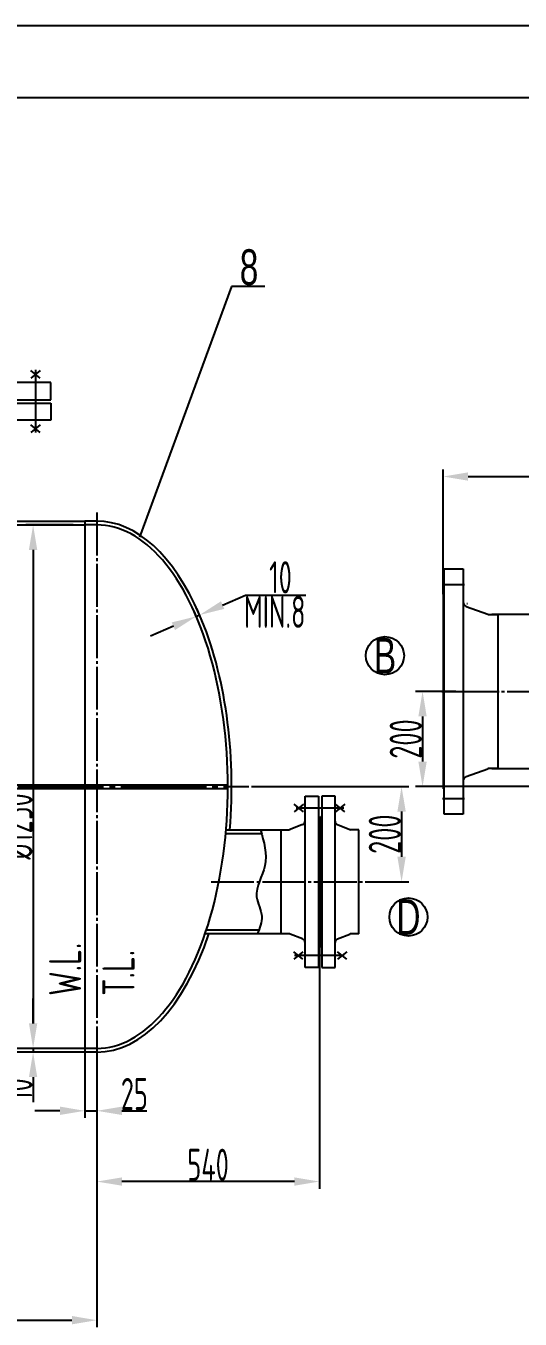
# Model space of a CAD drawing. Header units: millimetres. Extents: x 46644 to 124135, y -32003 to -3110.
# Drawn here: x 62187 to 63225, y -5828 to -3110 of the extents above; entities that cross this region are included whole.
import ezdxf
from ezdxf.enums import TextEntityAlignment as Align

# ---------------------------------------------------------------- set-up
doc = ezdxf.new("R2010")
doc.units = ezdxf.units.MM
doc.header["$LTSCALE"] = 6
doc.linetypes.add('CENTER', pattern=[18, 15, -1, 1, -1])
for name, color, linetype in [('0_OL', 4, 'Continuous'), ('4_cen', 1, 'CENTER'), ('4_cen_s', 7, 'Continuous'), ('5_div', 5, 'Continuous'), ('7_dim', 3, 'Continuous')]:
    doc.layers.add(name, color=color, linetype=linetype)
doc.styles.add('HZ', font='ascii.shx', dxfattribs={"width": 0.7, "bigfont": 'hztxt.shx'})
doc.styles.add('mark', font='cc.shx', dxfattribs={"width": 0.7, "bigfont": 'dxfs.shx'})
doc.dimstyles.new('15.1', dxfattribs={"dimscale": 15, "dimtxt": 4.5, "dimasz": 3.5, "dimexe": 1, "dimexo": 0, "dimgap": 0.1, "dimtad": 1, "dimzin": 9, "dimdsep": 46, "dimtxsty": 'HZ', "dimcen": 0, "dimclrd": 256, "dimclre": 256, "dimclrt": 256, "dimadec": 0, "dimazin": 0, "dimtfac": 1, "dimtmove": 1, "dimatfit": 1, "dimfxl": 0, "dimarcsym": 0})

# ---------------------------------------------------------------- blocks, each defined once
blk = doc.blocks.new('*D47')
at = {"layer": '7_dim', "lineweight": -2}
for p, q in [((62286.1, -4159.2), (62186.8, -4159.2)), ((62201.8, -4211.7), (62201.8, -5206.7)), ((62286.1, -5259.2), (62186.8, -5259.2))]:
    blk.add_line(p, q, dxfattribs=at)
at = {"layer": '7_dim'}
for points in [[(62193, -4211.7), (62210.5, -4211.7), (62201.8, -4159.2)], [(62193, -5206.7), (62210.5, -5206.7), (62201.8, -5259.2)]]:
    blk.add_solid(points, dxfattribs=at)
at = {"layer": 'Defpoints', "color": 0}
for p in [(62286.1, -4159.2), (62201.8, -5259.2), (62286.1, -5259.2)]:
    blk.add_point(p, dxfattribs=at)
at = {"layer": '7_dim', "insert": (62166.5, -4792.9), "char_height": 67.5, "attachment_point": 5, "rotation": 90, "style": 'HZ'}
blk.add_mtext('%%C1250', dxfattribs=at)
blk = doc.blocks.new('*D295')
at = {"layer": '7_dim', "lineweight": -2}
for p, q in [((62201.8, -5206.7), (62201.8, -5154.2)), ((62286.1, -5259.2), (62186.8, -5259.2)), ((62286.1, -5267.2), (62186.8, -5267.2)), ((62201.8, -5259.2), (62201.8, -5267.2)), ((62201.8, -5319.7), (62201.8, -5372.2))]:
    blk.add_line(p, q, dxfattribs=at)
at = {"layer": '7_dim'}
for points in [[(62193, -5206.7), (62210.5, -5206.7), (62201.8, -5259.2)], [(62193, -5319.7), (62210.5, -5319.7), (62201.8, -5267.2)]]:
    blk.add_solid(points, dxfattribs=at)
at = {"layer": 'Defpoints', "color": 0}
for p in [(62201.8, -5267.2), (62286.1, -5259.2), (62286.1, -5267.2)]:
    blk.add_point(p, dxfattribs=at)
at = {"layer": '7_dim', "insert": (62166.5, -5346), "char_height": 67.5, "attachment_point": 5, "rotation": 90, "style": 'HZ'}
blk.add_mtext('10', dxfattribs=at)
blk = doc.blocks.new('*D13')
at = {"layer": '7_dim', "lineweight": -2}
for p, q in [((62310.7, -5267.2), (62310.7, -5405.5)), ((62335.7, -5267.2), (62335.7, -5405.5)), ((62258.2, -5390.5), (62205.7, -5390.5)), ((62310.7, -5390.5), (62335.7, -5390.5)), ((62388.2, -5390.5), (62440.7, -5390.5))]:
    blk.add_line(p, q, dxfattribs=at)
at = {"layer": '7_dim'}
for points in [[(62258.2, -5381.7), (62258.2, -5399.2), (62310.7, -5390.5)], [(62388.2, -5381.7), (62388.2, -5399.2), (62335.7, -5390.5)]]:
    blk.add_solid(points, dxfattribs=at)
at = {"layer": 'Defpoints', "color": 0}
for p in [(62310.7, -5267.2), (62335.7, -5267.2), (62335.7, -5390.5)]:
    blk.add_point(p, dxfattribs=at)
at = {"layer": '7_dim', "insert": (62414.4, -5355.2), "char_height": 67.5, "attachment_point": 5, "style": 'HZ'}
blk.add_mtext('25', dxfattribs=at)
blk = doc.blocks.new('*D50')
at = {"layer": '7_dim', "lineweight": -2}
for p, q in [((62335.7, -5267.2), (62335.7, -5845.5)), ((61465.7, -5287.2), (61465.7, -5845.5)), ((61518.2, -5830.5), (62283.2, -5830.5))]:
    blk.add_line(p, q, dxfattribs=at)
at = {"layer": '7_dim'}
for points in [[(61518.2, -5821.7), (61518.2, -5839.2), (61465.7, -5830.5)], [(62283.2, -5821.7), (62283.2, -5839.2), (62335.7, -5830.5)]]:
    blk.add_solid(points, dxfattribs=at)
at = {"layer": 'Defpoints', "color": 0}
for p in [(62335.7, -5267.2), (61465.7, -5287.2), (62335.7, -5830.5)]:
    blk.add_point(p, dxfattribs=at)
at = {"layer": '7_dim', "insert": (61900.7, -5795.2), "char_height": 67.5, "attachment_point": 5, "style": 'HZ'}
blk.add_mtext('891', dxfattribs=at)
blk = doc.blocks.new('*D48')
at = {"layer": '7_dim', "lineweight": -2}
for p, q in [((62660.5, -4709.2), (62990.6, -4709.2)), ((62975.6, -4761.7), (62975.6, -4856.7)), ((62908.1, -4909.2), (62990.6, -4909.2))]:
    blk.add_line(p, q, dxfattribs=at)
at = {"layer": '7_dim'}
for points in [[(62966.9, -4761.7), (62984.4, -4761.7), (62975.6, -4709.2)], [(62966.9, -4856.7), (62984.4, -4856.7), (62975.6, -4909.2)]]:
    blk.add_solid(points, dxfattribs=at)
at = {"layer": 'Defpoints', "color": 0}
for p in [(62660.5, -4709.2), (62908.1, -4909.2), (62975.6, -4909.2)]:
    blk.add_point(p, dxfattribs=at)
at = {"layer": '7_dim', "insert": (62940.4, -4809.2), "char_height": 67.5, "attachment_point": 5, "rotation": 90, "style": 'HZ'}
blk.add_mtext('200', dxfattribs=at)
blk = doc.blocks.new('*D49')
at = {"layer": '7_dim', "lineweight": -2}
for p, q in [((62803, -5046.2), (62803, -5554.2)), ((62335.7, -5267.2), (62335.7, -5554.2)), ((62750.5, -5539.2), (62388.2, -5539.2))]:
    blk.add_line(p, q, dxfattribs=at)
at = {"layer": '7_dim'}
for points in [[(62388.2, -5530.4), (62388.2, -5547.9), (62335.7, -5539.2)], [(62750.5, -5530.4), (62750.5, -5547.9), (62803, -5539.2)]]:
    blk.add_solid(points, dxfattribs=at)
at = {"layer": 'Defpoints', "color": 0}
for p in [(62803, -5046.2), (62335.7, -5267.2), (62335.7, -5539.2)]:
    blk.add_point(p, dxfattribs=at)
at = {"layer": '7_dim', "insert": (62569.3, -5503.9), "char_height": 67.5, "attachment_point": 5, "style": 'HZ'}
blk.add_mtext('540', dxfattribs=at)
blk = doc.blocks.new('*D95')
at = {"layer": '7_dim', "lineweight": -2}
for p, q in [((63089.5, -4509.2), (63004.7, -4509.2)), ((63019.7, -4561.7), (63019.7, -4656.7)), ((63254.2, -4709.2), (63004.7, -4709.2))]:
    blk.add_line(p, q, dxfattribs=at)
at = {"layer": '7_dim'}
for points in [[(63010.9, -4561.7), (63028.4, -4561.7), (63019.7, -4509.2)], [(63010.9, -4656.7), (63028.4, -4656.7), (63019.7, -4709.2)]]:
    blk.add_solid(points, dxfattribs=at)
at = {"layer": 'Defpoints', "color": 0}
for p in [(63089.5, -4509.2), (63019.7, -4709.2), (63254.2, -4709.2)]:
    blk.add_point(p, dxfattribs=at)
at = {"layer": '7_dim', "insert": (62984.4, -4609.2), "char_height": 67.5, "attachment_point": 5, "rotation": 90, "style": 'HZ'}
blk.add_mtext('200', dxfattribs=at)
blk = doc.blocks.new('*D97')
at = {"layer": '7_dim', "lineweight": -2}
for p, q in [((63901.4, -3950.2), (63901.4, -4072.5)), ((63062.9, -4305.1), (63062.9, -4042.5)), ((63115.4, -4057.5), (63848.9, -4057.5))]:
    blk.add_line(p, q, dxfattribs=at)
at = {"layer": '7_dim'}
for points in [[(63115.4, -4048.8), (63115.4, -4066.3), (63062.9, -4057.5)], [(63848.9, -4048.8), (63848.9, -4066.3), (63901.4, -4057.5)]]:
    blk.add_solid(points, dxfattribs=at)
at = {"layer": 'Defpoints', "color": 0}
for p in [(63901.4, -3950.2), (63901.4, -4057.5), (63062.9, -4305.1)]:
    blk.add_point(p, dxfattribs=at)
at = {"layer": '7_dim', "insert": (63482.1, -4022.3), "char_height": 67.5, "attachment_point": 5, "style": 'HZ'}
blk.add_mtext('845', dxfattribs=at)

msp = doc.modelspace()

# ---------------------------------------------------------------- linework, layer by layer
at = {"color": 7, "linetype": 'Continuous'}
for p, q in [((67894.34, -3110.478), (55285.821, -3110.478)), ((62618.7, -3658.419), (62425.196, -4185.281))]:
    msp.add_line(p, q, dxfattribs=at)
at = {"color": 4, "linetype": 'Continuous'}
for p, q in [((67743.922, -3261.779), (55647.624, -3261.779)), ((67743.916, -3261.778), (55658.45, -3261.778))]:
    msp.add_line(p, q, dxfattribs=at)
at = {"color": 4, "linetype": 'Continuous', "ltscale": 10}
msp.add_line((62688.224, -3658.419), (62618.7, -3658.419), dxfattribs=at)
at = {"layer": '0_OL'}
for p, q in [((62216.44, -3850.78), (62196.919, -3834.928)), ((62216.44, -3834.928), (62196.919, -3850.78)), ((62239.18, -3860.218), (61684.18, -3860.218)), ((62239.18, -3896.218), (62239.18, -3860.218)), ((61684.18, -3896.218), (62239.18, -3896.218)), ((61684.18, -3903.218), (62239.18, -3903.218)), ((62239.18, -3903.218), (62239.18, -3939.218)), ((62239.18, -3939.218), (61684.18, -3939.218)), ((62216.44, -3964.767), (62196.919, -3948.915)), ((62216.44, -3948.915), (62196.919, -3964.767)), ((62138.48, -4151.218), (62310.68, -4151.218)), ((62335.68, -4151.218), (62310.68, -4151.218)), ((62310.68, -4151.218), (62310.68, -5267.218)), ((62310.68, -4151.218), (62310.68, -5267.218)), ((62130.48, -4159.218), (62310.68, -4159.218)), ((62335.68, -4159.218), (62310.68, -4159.218)), ((63064.885, -4251.768), (63104.885, -4251.768)), ((63064.885, -4766.768), (63064.885, -4251.768)), ((63104.885, -4251.768), (63104.885, -4766.768)), ((63064.885, -4304.768), (63062.885, -4304.768)), ((63062.885, -4304.768), (63062.885, -4713.768)), ((63111.612, -4330.598), (63156.612, -4346.767)), ((63112.349, -4324.218), (63114.349, -4324.218)), ((63159.885, -4347.318), (63177.885, -4347.318)), ((63468.902, -4347.218), (63165.349, -4347.218)), ((63177.885, -4347.318), (63177.885, -4671.218)), ((63111.612, -4687.938), (63156.612, -4671.768)), ((63177.885, -4671.218), (63159.885, -4671.218)), ((63165.349, -4671.218), (63338.678, -4671.218)), ((61465.68, -4705.218), (62610.672, -4705.218)), ((61465.68, -4713.218), (62610.672, -4713.218)), ((63062.885, -4713.768), (63064.885, -4713.768)), ((62769.885, -4762.144), (62750.364, -4746.292)), ((62769.885, -4746.292), (62750.364, -4762.144)), ((62772.972, -5089.218), (62772.972, -4729.218)), ((62772.972, -4729.218), (62800.972, -4729.218)), ((62800.972, -4729.218), (62800.972, -5089.218)), ((62835.972, -4729.218), (62807.972, -4729.218)), ((62807.972, -4729.218), (62807.972, -5089.218)), ((62835.972, -5089.218), (62835.972, -4729.218)), ((62856.518, -4762.144), (62836.996, -4746.292)), ((62856.518, -4746.292), (62836.996, -4762.144)), ((62802.972, -4772.218), (62800.972, -4772.218)), ((62802.972, -5046.218), (62802.972, -4772.218)), ((62804.472, -5046.218), (62804.472, -4772.218)), ((62804.472, -5046.218), (62804.472, -4772.218)), ((62805.972, -5046.218), (62805.972, -4772.218)), ((62805.972, -4772.218), (62807.972, -4772.218)), ((63104.885, -4766.768), (63064.885, -4766.768)), ((62606.238, -4807.668), (62681.382, -4807.668)), ((62606.935, -4799.668), (62738.972, -4799.668)), ((62722.972, -5018.768), (62722.972, -4799.668)), ((62767.723, -4789.14), (62741.723, -4799.18)), ((62841.221, -4789.14), (62867.221, -4799.18)), ((62885.972, -4799.668), (62869.972, -4799.668)), ((62885.972, -5018.768), (62885.972, -4799.668)), ((62738.972, -5018.768), (62562.989, -5018.768)), ((62675.698, -5010.768), (62565.662, -5010.768)), ((62767.723, -5029.295), (62741.723, -5019.255)), ((62841.221, -5029.295), (62867.221, -5019.255)), ((62885.972, -5018.768), (62869.972, -5018.768)), ((62800.972, -5046.218), (62802.972, -5046.218)), ((62807.972, -5046.218), (62805.972, -5046.218)), ((62768.535, -5072.144), (62749.013, -5056.292)), ((62768.535, -5056.292), (62749.013, -5072.144)), ((62860.357, -5072.144), (62840.835, -5056.292)), ((62860.357, -5056.292), (62840.835, -5072.144)), ((62800.972, -5089.218), (62772.972, -5089.218)), ((62807.972, -5089.218), (62835.972, -5089.218)), ((62310.68, -5259.218), (62036.83, -5259.218)), ((62310.68, -5267.218), (62044.83, -5267.218)), ((62335.68, -5259.218), (62310.68, -5259.218)), ((62335.68, -5267.218), (62310.68, -5267.218))]:
    msp.add_line(p, q, dxfattribs=at)
for centre, radius, start, end in [((63114.885, -4321.148), 10, 180, 250.895775), ((63159.885, -4337.318), 10, 250.895775, 270), ((63159.885, -4681.218), 10, 90, 109.104225), ((63114.885, -4697.387), 10, 109.104225, 180), ((62764.972, -4781.628), 8, 290.111542, 0), ((62843.972, -4781.628), 8, 180, 249.888458), ((62738.972, -4791.668), 8, 270, 290.111542), ((62869.972, -4791.668), 8, 249.888458, 270), ((62738.972, -5026.768), 8, 69.888458, 90), ((62869.972, -5026.768), 8, 90, 110.111542), ((62764.972, -5036.808), 8, 0, 69.888458), ((62843.972, -5036.808), 8, 110.111542, 180)]:
    msp.add_arc(centre, radius, start, end, dxfattribs=at)
for major_axis, ratio, start_param, end_param in [((0, 558), 0.50716846, 4.54957382, 6.28318531), ((0, 550), 0.5, 3.14159265, 6.28318531), ((0, 558), 0.50716846, 3.14159265, 4.1243276)]:
    msp.add_ellipse((62335.68, -4709.218), major_axis=major_axis, ratio=ratio, start_param=start_param, end_param=end_param, dxfattribs=at)
at = {"layer": '4_cen'}
for p, q in [((62335.68, -4133.218), (62335.68, -5285.218)), ((63089.534, -4509.218), (63405.334, -4509.218)), ((62575.424, -4909.218), (62908.074, -4909.218))]:
    msp.add_line(p, q, dxfattribs=at)
at = {"layer": '4_cen', "ltscale": 2}
msp.add_line((58713.873, -4709.218), (62654.498, -4709.218), dxfattribs=at)
at = {"layer": '4_cen_s'}
for p, q in [((62206.68, -3833.204), (62206.68, -3965.082)), ((63061.885, -4284.268), (63107.885, -4284.268)), ((63059.885, -4509.268), (63180.885, -4509.268)), ((62854.01, -4754.218), (62754.41, -4754.218)), ((63061.885, -4734.268), (63107.885, -4734.268)), ((62854.758, -5064.218), (62750.517, -5064.218))]:
    msp.add_line(p, q, dxfattribs=at)
at = {"layer": '5_div'}
msp.add_spline([(62679.024, -4799.668), (62688.616, -4875.693), (62671.132, -4940.947), (62682.147, -4982.057), (62672.352, -5018.614)], degree=3, dxfattribs=at)
at = {"layer": '7_dim'}
for p, q in [((62599.8, -4327.698), (62648.033, -4306.965)), ((62648.033, -4306.965), (62774.417, -4306.965)), ((62544.547, -4351.449), (62538.623, -4337.668)), ((62544.547, -4351.449), (62551.567, -4348.431)), ((62551.567, -4348.431), (62545.644, -4334.651)), ((62496.314, -4372.182), (62448.081, -4392.916))]:
    msp.add_line(p, q, dxfattribs=at)
for centre in [(62940.791, -4433.976), (62989.974, -4983.2)]:
    msp.add_circle(centre, 40, dxfattribs=at)
for points in [[(62596.344, -4319.659), (62603.255, -4335.737), (62551.567, -4348.431)], [(62492.859, -4364.144), (62499.77, -4380.221), (62544.547, -4351.449)]]:
    msp.add_solid(points, dxfattribs=at)

# ---------------------------------------------------------------- texts
at = {"color": 7, "linetype": 'Continuous', "style": 'mark', "width": 0.7}
msp.add_text('8', height=75, dxfattribs=at).set_placement((62655.248, -3655.005), align=Align.CENTER)
for s, p in [('B', (62940.791, -4433.976)), ('D', (62989.974, -4983.2))]:
    msp.add_text(s, height=75, dxfattribs=at).set_placement(p, align=Align.MIDDLE_CENTER)
at = {"layer": '7_dim', "style": 'HZ', "width": 0.7}
for s, p in [('10', (62697.489, -4303.04)), ('MIN.8', (62644.732, -4375.637))]:
    msp.add_text(s, height=67.5, dxfattribs=at).set_placement(p)
at = {"layer": '7_dim', "style": 'HZ', "width": 0.8}
for s, p in [('W.L.', (62302.737, -5148.731)), ('T.L.', (62414.728, -5148.731))]:
    msp.add_text(s, height=67.5, rotation=90, dxfattribs=at).set_placement(p)

# ---------------------------------------------------------------- dimensions: what is measured, and where the dimension line sits
at = {"layer": '7_dim'}
dim = msp.add_linear_dim(base=(63901.397, -4057.53), p1=(63062.885, -4305.054), p2=(63901.397, -3950.221), text='845', dimstyle='15.1', dxfattribs=at)
dim.commit()
dim.dimension.update_dxf_attribs({"geometry": '*D97', "text_midpoint": (63482.141, -4022.28)})
for base, p1, p2, text, picture, middle in [((62201.786, -5259.218), (62286.052, -4159.218), (62286.052, -5259.218), '%%C1250', '*D47', (62201.786, -4792.89)), ((62201.786, -5267.218), (62286.052, -5259.218), (62286.052, -5267.218), '10', '*D295', (62201.786, -5345.968))]:
    dim = msp.add_linear_dim(base=base, p1=p1, p2=p2, angle=90, text=text, dimstyle='15.1', dxfattribs=at)
    dim.commit()
    dim.dimension.update_dxf_attribs({"geometry": picture, "text_midpoint": middle, "dimtype": 160})
dim = msp.add_linear_dim(base=(63019.671, -4709.218), p1=(63089.534, -4509.218), p2=(63254.157, -4709.218), angle=90, dimstyle='15.1', dxfattribs=at)
dim.commit()
dim.dimension.update_dxf_attribs({"geometry": '*D95', "text_midpoint": (62984.421, -4609.218)})
at = {"layer": '7_dim', "color": 2}
dim = msp.add_linear_dim(base=(62975.607, -4909.218), p1=(62660.498, -4709.218), p2=(62908.074, -4909.218), angle=90, dimstyle='15.1', dxfattribs=at)
dim.commit()
dim.dimension.update_dxf_attribs({"geometry": '*D48', "text_midpoint": (62940.357, -4809.218)})
dim = msp.add_linear_dim(base=(62335.68, -5539.191), p1=(62802.972, -5046.218), p2=(62335.68, -5267.218), text='540', dimstyle='15.1', dxfattribs=at)
dim.commit()
dim.dimension.update_dxf_attribs({"geometry": '*D49', "text_midpoint": (62569.326, -5503.941)})
at = {"layer": '7_dim'}
dim = msp.add_linear_dim(base=(62335.68, -5830.498), p1=(61465.68, -5287.218), p2=(62335.68, -5267.218), text='891', dimstyle='15.1', dxfattribs=at)
dim.commit()
dim.dimension.update_dxf_attribs({"geometry": '*D50', "text_midpoint": (61900.68, -5830.498), "dimtype": 160})
dim = msp.add_linear_dim(base=(62335.68, -5390.489), p1=(62310.68, -5267.218), p2=(62335.68, -5267.218), dimstyle='15.1', dxfattribs=at)
dim.commit()
dim.dimension.update_dxf_attribs({"geometry": '*D13', "text_midpoint": (62414.43, -5390.489), "dimtype": 128})

doc.saveas('drawing.dxf')
